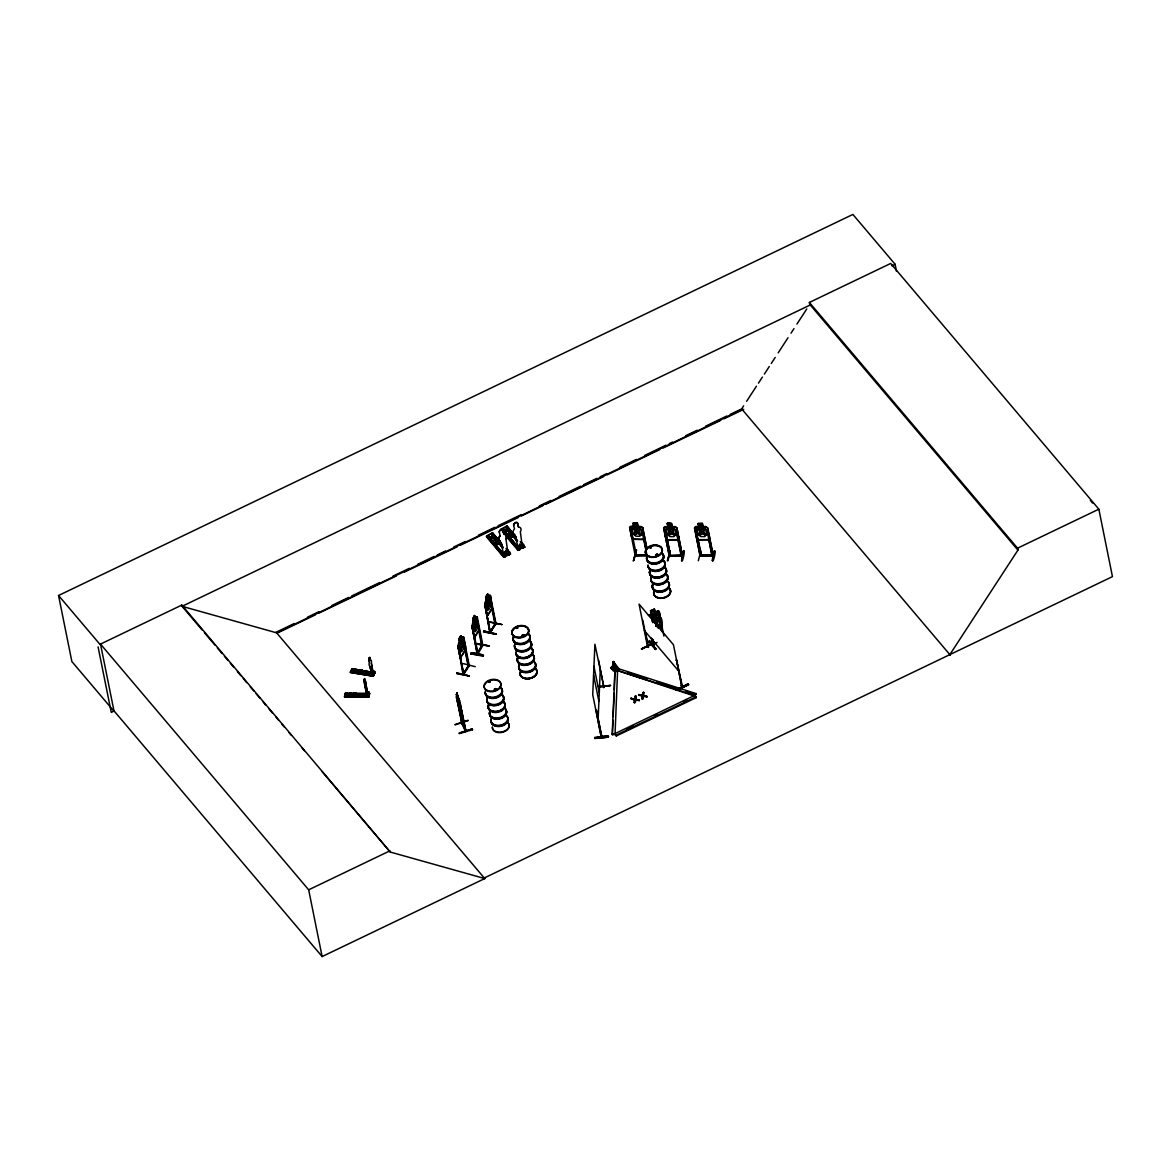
<?xml version="1.0" encoding="UTF-8"?>
<svg xmlns="http://www.w3.org/2000/svg" width="1171" height="1171" viewBox="0 0 1171 1171"><rect width="100%" height="100%" fill="white"/><g stroke="black" fill="none" stroke-linecap="round" stroke-linejoin="round"><path stroke-width="1.5" d="M461.286 644.46C461.213 642.82 456.47 643.669 460.993 645.982L460.525 651.823L461.55 646.07C463.423 649.759 465.18 645.192 461.798 644.767L462.267 639.132L461.418 644.431M460.832 656.975L465.268 650.081L465.473 645.894L465.458 650.154L460.95 657.194L459.632 654.735M492.054 604.192L492.054 608.335L487.619 615.229M369.26 694.359L368.865 692.427L369.041 695.325L366.201 695.267L366.377 696.657L366.86 692.324L369.319 692.339L368.85 697.169L344.581 697.096L344.713 695.969L369.099 696.057L344.596 696.701M345.284 693.861L369.436 694.271L369.553 693.481L345.269 693.408L344.684 696.599M369.011 659.61L369.246 658.087M372.407 672.461L373.739 671.51L374.339 673.471L373.944 671.554C373.973 673.427 371.939 672.081 373.915 672.095M373.476 672.725L373.783 672.081M488.014 602.919L489.054 597.386L488.585 603.021C491.893 603.416 490.239 608.027 488.336 604.324L487.312 610.076L487.78 604.236C484.033 602.611 486.946 600.46 488.058 602.465M613.077 669.475L613.311 661.556L617.058 668.143L614.204 669.753L612.389 668.831L613.048 661.791M470.713 653.813C470.361 651.471 484.648 654.106 483.228 656.199L470.713 653.813L483.521 655.687M470.874 652.876L483.389 655.204M456.939 672.813L469.366 676.004L456.763 673.691L456.968 672.71M457.012 673.252L469.293 675.93M496.006 633.818L483.74 630.979L496.153 634.258L483.55 631.959L483.755 630.964M594.707 738.433C606.315 733.602 619.122 737.232 594.707 738.403L608.305 737.174M595.995 709.933L601.294 737.306L592.731 694.725L594.897 644.226L603.987 687.421M603.943 686.572L603.914 687.523L598.601 660.254M601.03 736.149L601.601 735.256L601.718 736.091M601.25 737.188L601.25 736.296M601.733 735.432L601.865 736.413M601.674 735.447L600.957 736.164L601.835 737.232L596.463 709.889M603.431 687.567L603.387 686.821M598.483 686.513L610.53 685.459L598.571 686.85M598.542 687.07L610.53 685.459M654.369 618.961L657.004 620.762L658.234 620.191L654.852 617.585C659.317 610.135 654.282 612.228 653.842 617.234C651.427 613.048 647.314 616.927 653.228 618.347L652.027 621.508M364.81 685.05L364.152 681.083L364.869 685.782M353.847 694.623L355.208 695.237M598.059 721.16L600.225 670.661M612.228 733.895L614.936 670.778L617.585 670.559L694.769 695.34L696.189 697.653L616.297 735.974L614.877 733.675L694.769 695.34L696.16 693.642L618.976 668.846L617.585 670.559L615.038 734.495L612.389 734.729L612.228 733.895L614.877 733.675L616.297 735.974M612.389 734.729L613.019 720.297M613.165 716.696L614.175 693.247M614.336 689.646L614.936 670.778M613.136 661.659L612.316 667.968M458.783 698.75L466.043 731.407L461.989 722.931L456.397 694.301L457.524 696.057M457.48 696.042L460.745 708.616L460.876 707.43M457.759 697.404L459.032 699.936M475.016 624.48L475.909 618.917L475.543 624.582C478.719 624.919 477.183 629.471 475.338 625.87L474.46 631.667L474.826 625.812C471.225 624.436 474.021 621.903 475.06 624.011M373.315 672.286L373.827 674.423L374.003 672.52M634.887 699.292L630.964 698.355L634.887 699.292L634.975 696.423L635.882 695.984L635.692 699.468L639.41 700.551L635.59 698.926L635.882 695.984M642.557 695.018L638.737 694.623L642.659 695.559L642.747 692.69L643.669 692.251L643.479 695.735L647.182 696.833L643.362 695.193L643.669 692.251M642.659 695.559L642.747 692.69M630.964 698.355L634.623 699.424C633.145 703.712 636.087 703.464 635.429 699.599L639.293 700.009M635.326 702.512L635.429 699.599M638.737 694.623L642.396 695.691C640.918 699.98 643.86 699.731 643.201 695.867L647.08 696.277M643.113 698.78L643.201 695.867M368.645 693.569L367.694 693.334L367.05 695.428L365.235 687.362L367.226 695.428M344.596 697.082L368.88 697.111M368.66 695.267L368.836 696.672L344.581 696.599M347.026 693.861L369.568 693.935L345.123 694.549C348.182 688.446 346.85 701.81 347.699 693.188M369.641 693.583L345.357 693.51M364.079 679.604L364.591 678.492M612.389 668.831L613.794 661.674M634.419 702.951L634.623 699.424M642.191 699.219L642.396 695.691M641.708 649.173L653.652 643.377M505.813 550.956L505.711 551.922L505.521 550.999M506.223 551.512L506.121 552.858L505.901 550.941M505.974 551.19C506.823 554.278 507.204 551.278 505.901 552.288M520.51 544.866L519.543 544.442L521.197 545.891M520.187 545.203C520.832 545.569 520.231 543.988 521.3 546.33M374.735 671.481L372.276 671.349L374.735 671.481L374.954 672.637L373.242 676.238L350.363 672.476L352.047 668.626L354.418 669.241M352.047 668.626L350.773 671.525M350.466 672.081L373.827 675.14L350.758 671.364M375.13 672.725L352.076 668.861L374.983 672.754M505.184 551.761L505.989 551.482M506.428 553.034L506.223 552.083M519.895 544.954L520.378 544.369L519.456 544.793M521.344 545.671L520.187 545.657L520.963 545.144M367.665 692.778L367.518 693.656L365.601 681.683M662.186 626.587C660.956 637.185 663.767 618.683 660.561 617.82M487.692 594.004L485.76 597.005L486.507 600.269L485.76 602.845L486.99 608.92L488.468 610.018L490.268 607.222L490.708 603.124L489.478 597.049L488.292 597.473L487.692 594.004L485.628 596.976L486.287 600.225L484.735 604.412L490.312 632.926L487.195 616.063M660.166 623.953L660.839 620.176M655.658 626.222L660.342 624.099L661.044 620.22M372.451 672.227L372.407 671.1M505.55 551.951L505.594 551.073L506.194 551.731M665.274 529.468L670.573 556.284L669.285 556.313L663.635 527.931L664.835 526.657C672.286 528.809 662.098 520.246 671.598 523.408L672.227 526.76L675.111 526.657L676.882 527.901L682.532 556.284L676.897 527.799L675.052 526.862M664.059 529.468L665.201 529.79M664.835 526.657L675.111 526.657M665.391 536.64L667.411 539.875L677.775 539.875L678.638 536.64M669.051 554.922C671.671 556.181 668.641 553.312 669.197 556.269M670.09 550.736L668.056 560.689M670.236 551.278L667.426 560.821L670.119 550.736M675.945 529.79L677.219 529.453L675.945 529.79L681.244 556.298L682.327 556.254M682.43 555.244L681.054 554.864L681.244 555.83M682.283 555.244L670.529 555.537L681.054 555.186M683.615 550.721L681.624 560.309L682.371 560.821C686.499 548.379 682.664 546.637 681.624 560.821M694.886 529.438L696.101 529.438M695.662 526.643L705.937 526.628L703.068 526.73L702.424 523.378L697.989 523.481L698.648 526.745L695.662 526.643L694.476 527.901L700.126 556.284M696.233 536.625L698.238 539.86L708.631 539.743L709.465 536.611M700.887 550.721L698.311 560.733M700.068 555.288L701.341 554.849L700.068 554.864M705.937 526.628L707.708 527.872L713.446 556.181L712.085 556.269L706.845 529.438M701.385 555.83L700.17 556.24L713.315 556.181L713.066 554.849L701.107 554.849M708.06 529.424L706.772 529.76M711.836 554.893L712.334 555.757M712.349 560.236C713.783 545.745 717.296 549.506 713.198 560.792L712.451 560.294M712.451 560.792L714.442 550.707M506.765 552.405L506.121 552.419M519.909 544.208L520.231 544.764M344.537 696.364L345.24 693.188M351.856 693.437L349.353 693.188L348.636 696.379M351.812 693.203L351.11 696.379M354.008 693.217L353.335 696.628L354.008 693.217L356.467 693.217L355.808 696.628L356.467 693.217M369.319 692.339L368.85 696.189L368.645 692.427L369.041 694.359M465.619 729.621L465.429 731.494L456.822 692.793L459.647 701.356L465.59 731.553L461.228 722.156L461.96 722.024M461.755 722.975L462.399 723.795L461.345 722.126M465.136 730.602L465.926 730.309L464.989 729.723M489.698 682.064L489.083 681.244M489.902 681.566L489.888 682.078M494.338 689.734L494.543 688.943M496.387 689.485L495.567 688.504L494.821 689.617M496.811 689.177L495.801 689.924M517.553 627.641L516.47 628.461M516.953 627.422L516.835 627.846M516.762 627.89L517.728 628.124M523.935 635.633L522.383 635.311M523.144 634.843L523.613 635.004M524.227 635.15L523.935 635.926L524.198 634.989M650.051 547.999L650.417 546.959L651.31 547.662M650.329 547.794L651.252 547.428L650.373 547.252M650.154 547.399L650.93 547.194M656.009 555.069L658.117 554.542M656.931 555.683L655.994 555.025L656.77 554.586M657.151 555.64L657.707 554.395M658.161 554.893L657.853 555.669M519.909 544.925L520.832 546.11M521.036 545.715L520.758 544.998M648.939 641.928L655.394 649.554C653.403 642.967 642.015 633.072 656.067 649.246M649.51 641.532L655.95 648.69M474.606 615.536L472.718 618.551L474.153 630.496L475.558 631.593L477.197 628.754L477.548 624.641L476.319 618.566L475.221 619.005L474.475 615.522L475.221 619.005L476.26 616.81L477.256 616.912L482.891 645.382L477.563 654.53L471.913 625.929L473.508 621.83L472.938 618.581L474.577 615.756M646.978 555.991L635.209 555.654L629.559 527.257C636.248 527.404 631.798 519.441 633.848 526.423L631.872 527.448L633.101 533.522L635.809 536.172L639.908 536.274L641.576 533.727L640.347 527.667L637.946 526.526L637.287 523.276L633.189 523.174M631.081 529.263L629.866 529.233L631.081 529.263L636.556 555.683L636.058 554.776C631.271 556.884 645.88 554.6 647.036 555.61M631.286 536.084L633.291 539.348L643.626 539.494M641.752 529.526L643.055 529.219L641.752 529.526L647.08 555.947M633.833 560.25C642.25 528.341 627.275 582.309 636.38 550.721M630.686 526.233L640.903 526.482L642.689 527.667L638.093 526.321L637.434 523.056L633.028 523.056M636.043 554.82L636.556 555.683M644.328 536.274L643.465 539.494L644.474 536.303M708.484 539.743L709.333 536.494M476.89 653.359L477.402 652.569L476.817 653.462L478.149 653.594L472.264 627.1L477.109 654.369L482.203 644.255M477.08 654.326L476.846 653.286M477.841 652.759L477.212 652.642M482.408 645.221L481.559 645.25L481.969 644.431M482.364 646.216L477.021 618.888L482.423 646.143M657.033 642.484L652.54 644.343L653.872 643.699M652.862 645.192C655.628 646.07 652.628 642.864 654.15 644.24M364.562 678.712L364.342 681.083M350.392 672.447L373.286 676.179M373.49 675.828L350.392 671.744M601.835 737.057L596.434 710.738M462.882 673.53L463.833 672.901M468.868 665.45L463.072 674.496L469.103 664.586L468.283 666.372M468.093 665.406L468.678 664.484M490.225 631.798L490.62 631.154M495.889 622.84L490.283 632.838L485.057 605.495L489.8 632.838L495.348 622.855L495.011 624.714L496.094 624.011L490.312 595.527M490.825 632.12L490.034 631.974M495.07 624.509L491.879 608.774M360.273 672.432L359.702 671.583M361.576 671.891L360.712 670.851M652.759 622.694L654.208 618.654M655.35 623.836C655.775 618.815 660.795 616.693 656.36 624.172C662.537 625.651 658.234 629.647 655.716 625.255M483.769 631.564L496.153 634.258M658.278 628.505L659.712 624.948L658.483 618.874L656.316 618.756L655.76 615.331L651.925 617.322M506.662 552.097L506.809 552.844L506.75 551.892M353.92 694.432L354.242 695.413L355.428 695.12M355.794 694.989L355.472 694.008M610.574 667.851L613.633 671.129L618.727 668.582L615.77 665.084L618.727 668.582M463.013 674.364L458.271 647.241M489.668 631.784L490.195 630.949M489.859 632.75L496.021 623.894M505.155 551.731L506.384 551.687M354.374 669.022L352.705 672.125M358.282 669.885L355.925 669.27L354.257 672.374M358.238 669.651L356.584 672.754M362.629 670.383C357.228 678.492 366.699 668.641 360.302 670.002L358.648 673.105M373.154 672.052L370.987 675.345L370.753 674.203L373.198 674.35L373.388 675.272L370.87 673.969M371.061 674.877L372.524 672.037M373.505 675.755L373.198 674.35M373.388 675.272L374.779 672.637M647.958 646.407C648.646 647.929 648.192 643.991 647.563 646.758L639.059 604.134L673.442 644.738L682.078 687.289C681.859 685.928 680.497 684.201 682.547 687.04L676.516 659.902L681.829 687.201M648.646 647.051L647.885 646.29M681.215 685.62L682.43 686.909M472.352 623.953L476.392 616.985M472.703 627.188L471.781 627.934M479.056 629.91L474.797 637.009L479.056 629.91L479.012 625.636M476.363 644.079L489.171 645.938L476.626 643.538M477.505 652.745L482.101 645.645M482.174 645.25L482.598 644.548M489.141 645.909L476.421 643.874M517.641 628.007L516.309 627.993M489.039 682.4L488.819 681.39L489.068 682.108M489.8 681.961L488.878 682.21M496.241 689.28L496.167 689.748M651.222 547.545L650.373 547.955M655.892 554.659L655.994 555.83M658.102 555.113L656.287 555.786M486.668 536.025L503.852 557.264L486.287 536.655L492.596 532.82L486.668 536.025L504.613 556.898L486.594 535.689M488.248 535.733L487.604 536.04M501.32 544.896L492.01 533.903L491.235 534.269M501.598 544.764L492.625 533.361M506.662 526.891L507.482 526.467L500.749 529.731M503.72 530.229L520.144 549.419L518.548 549.946L500.983 529.16L506.911 525.94L505.55 527.404M503.779 557.279L510.512 554.015M488.761 537.416L505.008 556.708L487.839 535.469M507.16 551.731L509.356 554.571L510.102 553.766L507.526 550.165L509.575 553.634L504.511 556.064L503.779 554.908L504.686 556.811M509.356 554.571L508.551 554.937L510.205 553.927L506.619 549.638M518.548 549.946L503.076 532.483M503.076 530.551L518.826 549.199L523.891 546.769L522.12 544.676L522.31 543.081L524.432 546.886L522.866 548.072L523.803 547.604L521.344 544.954M524.828 547.15L520.173 541.646M458.973 638.751L460.906 635.751L458.973 638.751L459.632 642.001L457.802 646.129M465.473 645.894L463.716 637.156L462.662 637.039L461.55 639M486.419 612.989L487.736 615.448L492.244 608.408L490.503 595.41L489.449 595.292L488.336 597.254M462.794 637.068L458.315 644.05M485.101 602.304L489.449 595.292M463.379 640.039L463.906 639.22L462.955 639.937L468.737 666.548L465.619 649.685M463.467 672.608L463.614 674.613L458.695 647.329L463.526 674.672L469.308 665.538M485.482 605.583L484.531 606.315M463.277 663.62L475.236 666.665M463.218 672.769C461.418 674.115 465.707 673.676 463.321 673.706M495.465 622.738L494.879 623.66M730.148 414.432L741.667 408.899L743.644 405.869M746.6 401.331L756.466 386.181M758.442 383.151L762.394 377.091M764.37 374.061L769.303 366.494M771.279 363.464L775.217 357.404M778.188 352.852L788.054 337.702M791.01 333.164L793.982 328.627M796.939 324.074L806.804 308.924M949.827 654.633L1017.936 550.107L1017.54 548.189L809.381 302.455L890.692 263.446L1098.852 509.18L1112.45 576.63L484.267 877.972L484.75 878.557L390.236 852.049L322.025 771.513M369.202 657.765L369.846 657.385L370.46 660.21A3.059 1.098 -80.6 0 1 371.383 663.24L372.861 672.549M603.782 686.63L603.27 685.65M353.964 694.623L355.691 694.301M355.662 695.164L355.779 694.271M619.137 669.666L617.746 671.378L615.112 671.612M696.189 697.653L694.93 696.174L696.16 693.642M462.355 723.707L456.207 696.657M647.431 645.763L648.456 646.085M495.216 622.899L495.523 624.802L490.268 597.371L495.596 623.792L494.821 623.748M649.598 616.18L651.339 614.16L650.622 610.823M477.666 654.369L471.854 625.987M699.877 554.908L700.126 555.815M663.796 527.96L664.923 526.76M695.75 526.745L694.623 527.945L700.258 556.298M522.251 635.194L523.832 634.858M523.861 635.59L523.378 634.814M524.271 636.131L523.569 634.594M494.996 688.709L494.879 689.573M646.846 554.659L636.409 554.995L646.773 555.039M369.685 657.414C367.548 658.805 370.504 665.362 369.055 659.917M510.585 554L506.004 548.423M519.324 549.843L520.144 549.419M524.901 547.135L522.661 544.793L518.08 546.886L514.684 534.547A4.582 3.162 -40.3 0 1 514.464 528.955L513.615 525.223A2.298 1.581 -40.3 0 1 515.284 522.617A2.298 1.581 -40.3 0 1 517.611 523.305L518.46 527.038A4.582 3.162 -40.3 0 1 520.334 531.839L522.076 544.969M461.506 723.195L462.252 722.609M462.399 723.795L456.397 694.301M359.819 671.407L361.429 671.217M361.415 671.891L360.492 672.256M354.096 694.447L355.296 694.125M489.8 622.182L501.949 624.553M682.43 556.24L669.446 556.269M713.154 555.288L711.792 555.274M654.252 645.016L652.876 639.439M635.092 554.366L636.277 554.351M489.522 681.946L489.434 681.317M495.523 689.704L496.519 689.207M652.657 620.542L658.951 617.337L660.634 617.893M656.389 618.83L658.995 617.556M652.876 621.625L656.536 619.84L657.751 625.9M642.703 619.986L648.28 647.373L645.689 632.545M641.43 648.91L653.623 642.981M641.445 648.88L653.389 643.084M677.101 660.59L676.091 660.107M688.621 684.698L676.326 690.1L688.197 683.805L688.621 684.713L679.663 689.06M676.253 689.602L688.211 683.849M676.326 690.1L688.343 684.332L676.34 690.012M114.143 711.031L111.274 712.407L98.071 646.89M390.236 852.049L181.812 605.07L100.501 644.079L114.085 711.383L71.87 661.556L58.55 595.497L852.883 214.439L895.098 264.265L896.532 271.409M810.259 304.958L182.061 606.315L181.812 605.07M891.834 265.832L895.098 264.265M294.199 623.558L276.093 632.238L484.75 878.557M307.358 617.249L318.863 611.73M332.037 605.407L348.475 597.517M351.768 595.937L379.741 582.529M392.9 576.205L409.352 568.316M417.579 564.378L434.031 556.488M437.325 554.908L445.551 550.956M453.763 547.018L465.282 541.485M478.441 535.176L494.894 527.287M498.187 525.706L521.227 514.655M539.319 505.974L550.838 500.441M559.065 496.504L580.45 486.243M583.729 484.662L596.903 478.354M600.181 476.773L606.768 473.611M619.927 467.302L636.38 459.413M644.606 455.46L665.992 445.2M669.285 443.633L672.578 442.053M685.738 435.729L697.243 430.211M705.469 426.259L726.854 415.998M742.151 409.484L276.59 632.823L182.061 606.315L202.056 629.91M277.717 632.882L315.599 614.716M318.893 613.136L396.281 576M404.522 572.048L457.217 546.769M460.51 545.188L518.138 517.553M521.432 515.972L542.846 505.696M546.14 504.115L603.768 476.465M607.061 474.884L659.756 449.605M663.049 448.025L720.692 420.389M723.985 418.808L743.746 409.323M502.681 530.917L508.682 528.033L502.754 531.253M503.867 532.307L509.868 529.438L503.94 532.659M500.661 542.349L494.733 545.569L500.734 542.7L492.596 532.82M514.977 535.484L509.048 538.704L515.05 535.82L506.911 525.94M505.389 552.214L507.219 551.336C510.41 557.967 501.598 553.21 507.38 551.526M519.704 545.349L521.534 544.471L524.184 547.457L521.71 544.764C517.436 544.164 522.017 552.083 519.865 545.54M507.629 551.673L503.632 553.59L500.237 541.251A4.582 3.162 -40.3 0 1 500.017 535.659L500.149 535.82A4.582 3.162 -40.3 0 0 500.368 541.412L500.237 541.251M517.948 546.725L520.612 545.452M507.526 550.165L509.766 552.039M521.842 543.3L524.081 545.174M520.29 548.248L522.281 547.545L521.695 544.661M524.432 546.886L518.431 549.77L518.548 547.823L518.826 549.199M648.441 615.317L651.266 614.072L650.461 610.779L654.472 608.964L655.057 612.14M650.681 610.896L654.355 609.14L655.013 612.389L657.194 612.535L658.424 618.61L656.975 622.152L654.53 623.323M654.94 612.316L657.663 610.999L659.288 611.482L662.259 626.675M648.588 615.478L657.634 611.13L659.156 611.584M658.395 613.97L659.478 613.443L658.175 613.706L661.952 631.593M649.481 641.093L648.954 641.942M610.662 667.616L613.209 666.299M635.999 696.54L634.975 696.423M642.864 693.247L643.772 692.808M634.316 702.395L635.224 701.971M642.089 698.663L642.996 698.238M635.531 700.156L639.41 700.551M643.318 696.423L647.182 696.833M626.456 729.021L632.969 725.888M654.165 715.73L657.429 714.164M683.527 701.649L686.777 700.082M616.122 735.154L696.028 696.833M1017.54 548.189L1098.852 509.18M100.501 644.079L308.676 889.814L389.987 850.805M113.968 710.826L322.127 956.561L484.867 878.499L484.37 877.913M657.517 555.683L656.58 555.844M495.377 688.68L494.66 688.972L495.523 689.631M494.367 689.382L495.567 690.305L496.489 689.031M506.165 551.643L505.33 551.804M669.534 555.844L682.693 555.874M455.095 724.468L468.078 720.238M455.168 724.878L468.151 720.648M459.222 733.031L472.235 728.918L459.252 733.148M459.369 733.632L472.499 729.723M459.735 700.756L456.485 694.257M458.007 703.156L462.208 713.959L462.062 711.441M461.96 711.587L462.355 713.915L461.433 711.866M523.393 635.004L522.588 635.575M495.435 688.87L496.211 688.958M700.36 555.815L713.52 555.859M509.751 554.395L506.223 550.253M681.507 555.786L677.438 536.494M601.104 736.252L601.85 736.339M608.305 736.661L594.692 737.832L608.305 736.735M667.338 523.613L671.451 523.613L672.11 526.862L674.54 527.945L675.755 534.02L674.072 536.625L669.958 536.625L667.221 534.02L666.006 527.96L667.982 526.862L667.353 523.51M698.165 523.598L702.278 523.598M677.672 539.655L667.529 539.67L665.567 536.523M698.355 539.641L708.499 539.626M701.429 555.171L711.895 555.171M365.908 684.362L367.738 693.554M366.801 692.573L369.26 692.588M369.553 693.993L345.24 694.037M366.142 695.515L368.602 695.515M346.47 696.145L369.011 696.203M656.916 554.22L657.751 554.908M657.194 554.351L656.053 554.542L656.36 555.566M656.99 554.556L657.765 555.039M643.494 539.392L633.409 539.143L631.447 535.967L629.705 527.301M647.212 560.587L647.929 560.543M648.149 647.373L647.622 646.612M375.144 672.637L351.754 669.461M476.26 616.956L477.256 616.912M712.129 556.225L708.616 538.236M369.977 657.824L370.46 660.21M371.383 663.24L373.051 672.198L371.763 674.233L369.831 666.167A3.059 1.098 -80.6 0 1 369.363 662.274M369.831 666.167L371.939 674.262M353.686 669.768L373.168 672.783M370.753 674.203L373.066 674.584M652.833 644.621L653.272 645.528L651.427 638.195M657.151 554.132L658.234 554.761M522.705 636.234L523.993 636.292L523.993 634.653M489.624 621.83L501.905 624.567M495.304 624.128L490.737 631.228M463.57 637.126L469.308 665.757M459.559 654.852L457.876 646.07L463.599 673.662M468.517 665.875L463.95 672.974M615.185 666.358L616.985 667.28M359.995 672.183L361.517 671.173M502.71 528.765L519.617 549.228M492.259 533.756L501.715 544.705M519.002 549.946L518.065 550.399L506.414 536.655M505.301 556.093L489.405 537.094M504.555 556.898L486.653 536.259M714.617 551.16L712.554 560.704M683.791 551.19L681.698 560.675M638.854 695.164L642.498 696.247M631.081 698.897L634.726 699.98M627.715 672.432L646.582 678.492M656.872 681.785L679.18 688.958M686.03 691.153L696.321 694.462M693.217 695.618L617.585 670.559M656.258 555.947L655.716 555.098M522.676 636.409L522.427 635.15L522.207 636.116M365.63 681.376L364.62 678.96M365.279 681.244L366.084 684.362M652.51 620.498L652.086 617.366M1017.936 550.107L809.761 304.387L809.381 302.455M741.667 408.899L950.325 655.204M644.387 630.554L678.785 671.159M518.46 527.038L517.611 523.305M513.615 525.223L513.747 525.384A2.298 1.581 -40.3 0 1 515.416 522.778A2.298 1.581 -40.3 0 1 517.743 523.466M506.955 526.277L516.367 537.43M506.941 526.496L516.25 537.489M506.721 526.848L516.03 537.84L507.731 528.267M507.365 528.458L515.635 538.031M505.784 526.833L517.538 540.753M506.941 528.428L517.421 540.797M517.201 541.148L506.721 528.78L517.084 541.207M500.149 535.82L499.3 532.088A2.298 1.581 -40.3 0 1 500.968 529.482A2.298 1.581 -40.3 0 1 503.296 530.17L517.275 546.696M502.93 530.595L516.938 547.106M502.696 530.697L516.645 547.223M503.296 532.132L518.431 550.004M504.013 533.742L504.145 533.903A4.582 3.162 -40.3 0 1 506.018 538.704L505.887 538.543A4.582 3.162 -40.3 0 0 504.013 533.742L503.296 530.17A2.298 1.581 -40.3 0 0 501.1 529.643A2.298 1.581 -40.3 0 0 499.432 532.249L499.3 532.088M492.64 533.142L502.052 544.31M506.384 550.209L509.868 554.337M491.469 533.698L503.223 547.618L492.625 535.293M492.406 535.645L502.886 548.013L492.259 535.689M488.98 537.065L502.959 553.561M488.614 537.46L504.95 556.723M204.413 632.691L214.996 645.177M217.352 647.958L222.051 653.52M224.408 656.287L227.935 660.459M230.292 663.225L233.819 667.397M237.347 671.569L240.875 675.726M243.217 678.507L246.744 682.664M250.272 686.835L253.8 690.992M256.156 693.774L259.684 697.945M263.212 702.102L265.568 704.883M269.096 709.041L272.623 713.212M276.151 717.369L278.508 720.15M282.035 724.322L284.392 727.089M289.091 732.651L291.447 735.417M302.03 747.918L304.372 750.699M58.55 595.497L100.765 645.323M1090.303 500.368L1092.543 503.047M696.394 536.494L698.326 539.743M487.604 615.419L484.809 604.353M473.801 634.623L474.958 636.848M473.655 634.594L474.943 637.039M613.692 661.571L616.297 666.636M613.809 661.82L617.058 668.143M365.25 687.245L364.781 686.426M472.528 729.826L472.22 728.874M457.437 695.091L458.227 696.774M458.988 703.39L460.218 706.025M459.266 707.24L460.174 709.172L456.822 692.793M613.721 661.952L616.502 668.978M613.502 661.527L614.629 664.747M613.545 662.039L615.448 669.563M707.591 527.814L713.154 556.24M702.307 523.481L702.937 526.848L705.366 527.931L706.581 533.991L704.898 536.596L700.785 536.596L698.048 534.005L696.833 527.931L698.824 526.848L698.179 523.496M697.872 538.25L701.4 556.269L696.028 529.775M701.005 555.288L701.195 556.298M666.694 536.508L670.661 556.225M663.664 527.828L669.431 556.313M694.769 695.34L694.93 696.174M642.718 527.565L646.963 548.599M642.572 527.609L646.875 548.936M659.097 611.511L663.884 636.087M643.626 538.001L646.114 550.341M661.015 627.802L661.732 631.315M653.096 639.703L654.165 644.987L653.023 645.587L651.662 638.458M648.031 645.47L648.222 646.436M593.946 666.343L599.274 692.764M593.58 675.023L598.908 701.444M523.613 545.393L523.891 546.769M521.534 544.471L522.12 547.369M517.055 547.106L516.777 545.73L516.66 547.677M509.297 552.258L509.575 553.634M507.994 549.946L508.346 551.673M503.428 530.331L504.145 533.903M502.74 553.971L502.461 552.595L502.344 554.542L507.76 551.834L505.887 538.543M487.546 593.975L488.161 597.444M478.661 630.291L481.808 646.246M463.482 639.117L464.902 646.158M464.726 648.749L468.224 666.46M460.759 635.721L461.506 639.22L462.691 638.795L463.921 644.87L463.482 648.968L461.681 651.764L460.203 650.666L459.061 638.766M463.892 672.696L464.097 673.662M460.174 702.82L465.736 730.602M456.675 692.837L457.393 696.291M456.573 697.433L461.945 723.941M366.86 692.324L367.079 693.481M366.201 695.267L366.377 696.189M308.676 889.814L322.127 956.561M608.217 736.193L594.619 737.423M613.355 662.069L614.204 669.753M364.283 680.761L364.254 680M502.886 696.262A8.563 5.811 -11.4 0 1 496.27 705.586A8.563 5.811 -11.4 0 1 487.312 699.014M502.915 695.779A8.695 5.899 -11.4 0 1 496.211 705.249A8.695 5.899 -11.4 0 1 487.092 698.575M504.086 702.102A8.592 5.826 -11.4 0 1 497.455 711.456A8.592 5.826 -11.4 0 1 488.453 704.869M504.013 701.941A8.548 5.796 -11.4 0 1 497.426 711.251A8.548 5.796 -11.4 0 1 488.468 704.693M500.134 687.362A8.695 5.899 -11.4 0 1 496.928 697.374A8.695 5.899 -11.4 0 1 485.262 692.866M501.349 693.935A8.563 5.811 -11.4 0 1 497.119 704.122A8.563 5.811 -11.4 0 1 487.063 697.799M500.119 687.86A8.563 5.811 -11.4 0 1 496.958 697.711A8.563 5.811 -11.4 0 1 485.482 693.276M501.525 694.286A8.695 5.899 -11.4 0 1 497.236 704.635A8.695 5.899 -11.4 0 1 487.019 698.209M500.061 686.982A8.695 5.899 -11.4 0 1 495.772 697.345A8.695 5.899 -11.4 0 1 485.541 690.919M501.173 687.743A8.563 5.811 -11.4 0 1 495.655 696.833A8.563 5.811 -11.4 0 1 485.233 692.046M507.863 718.394A8.563 5.811 -11.4 0 1 500.471 726.371A8.563 5.811 -11.4 0 1 491.147 721.351M507.102 716.564A8.695 5.899 -11.4 0 1 500.398 726.035A8.695 5.899 -11.4 0 1 491.278 719.36M506.999 722.053A8.548 5.796 -11.4 0 1 503.852 731.89A8.548 5.796 -11.4 0 1 492.391 727.454M508.199 722.727A8.548 5.796 -11.4 0 1 502.696 731.787A8.548 5.796 -11.4 0 1 492.303 727.03M504.233 703.054A8.548 5.796 -11.4 0 1 497.646 712.363A8.548 5.796 -11.4 0 1 488.688 705.806M505.638 709.275A8.695 5.899 -11.4 0 1 498.919 718.745A8.695 5.899 -11.4 0 1 489.815 712.07M506.823 715.818A8.563 5.811 -11.4 0 1 500.222 725.142A8.563 5.811 -11.4 0 1 491.249 718.584M505.609 709.743A8.563 5.811 -11.4 0 1 498.992 719.082A8.563 5.811 -11.4 0 1 490.034 712.51M507.028 716.184A8.695 5.899 -11.4 0 1 500.324 725.654A8.695 5.899 -11.4 0 1 491.205 718.994M505.565 708.894A8.695 5.899 -11.4 0 1 498.846 718.365A8.695 5.899 -11.4 0 1 489.741 711.69M505.36 708.528A8.563 5.811 -11.4 0 1 498.744 717.852A8.563 5.811 -11.4 0 1 489.785 711.28M529.351 641.327A8.563 5.811 -11.4 0 1 526.189 651.178A8.563 5.811 -11.4 0 1 514.713 646.729M529.365 640.83A8.695 5.899 -11.4 0 1 526.145 650.827A8.695 5.899 -11.4 0 1 514.493 646.319M530.551 647.168A8.592 5.826 -11.4 0 1 527.389 657.063A8.592 5.826 -11.4 0 1 515.869 652.598M532.556 649.481A8.548 5.796 -11.4 0 1 524.081 657.59A8.548 5.796 -11.4 0 1 516.235 650.886M530.492 647.036A8.548 5.796 -11.4 0 1 531.78 648.134M530.565 647.446A8.548 5.796 -11.4 0 1 527.418 657.268A8.548 5.796 -11.4 0 1 515.957 652.847M529.204 634.653A8.695 5.899 -11.4 0 1 522.5 644.138A8.695 5.899 -11.4 0 1 513.381 637.463M530.39 641.21A8.563 5.811 -11.4 0 1 523.788 650.534A8.563 5.811 -11.4 0 1 514.816 643.962M529.175 635.136A8.563 5.811 -11.4 0 1 522.559 644.46A8.563 5.811 -11.4 0 1 513.601 637.888M529.292 640.449A8.695 5.899 -11.4 0 1 525.003 650.798A8.695 5.899 -11.4 0 1 514.772 644.372M529.131 634.272A8.695 5.899 -11.4 0 1 522.412 643.757A8.695 5.899 -11.4 0 1 513.308 637.083M528.926 633.906A8.563 5.811 -11.4 0 1 522.325 643.245A8.563 5.811 -11.4 0 1 513.352 636.673M534.825 663.21A8.563 5.811 -11.4 0 1 528.223 672.535A8.563 5.811 -11.4 0 1 519.251 665.962M534.869 662.727A8.695 5.899 -11.4 0 1 528.15 672.198A8.695 5.899 -11.4 0 1 519.046 665.538M535.967 668.904A8.548 5.796 -11.4 0 1 529.365 678.199A8.548 5.796 -11.4 0 1 520.422 671.656M531.985 649.202A8.548 5.796 -11.4 0 1 526.482 658.263A8.548 5.796 -11.4 0 1 516.089 653.506M536.04 669.051A8.592 5.826 -11.4 0 1 529.409 678.419A8.592 5.826 -11.4 0 1 520.407 671.817M531.971 648.822A8.592 5.826 -11.4 0 1 526.423 657.941A8.592 5.826 -11.4 0 1 515.972 653.155M533.39 655.438A8.695 5.899 -11.4 0 1 526.687 664.908A8.695 5.899 -11.4 0 1 517.567 658.234M534.591 661.981A8.563 5.811 -11.4 0 1 527.975 671.32A8.563 5.811 -11.4 0 1 519.016 664.747M533.361 655.921A8.563 5.811 -11.4 0 1 526.76 665.245A8.563 5.811 -11.4 0 1 517.787 658.673M534.796 662.347A8.695 5.899 -11.4 0 1 528.077 671.832A8.695 5.899 -11.4 0 1 518.973 665.157M533.317 655.057A8.695 5.899 -11.4 0 1 526.613 664.543A8.695 5.899 -11.4 0 1 517.494 657.868M533.112 654.691A8.563 5.811 -11.4 0 1 526.511 664.016A8.563 5.811 -11.4 0 1 517.538 657.458M662.932 560.865A8.563 5.811 -11.4 0 1 659.771 570.716A8.563 5.811 -11.4 0 1 648.295 566.281M662.947 560.367A8.695 5.899 -11.4 0 1 659.741 570.379A8.695 5.899 -11.4 0 1 648.075 565.871M665.45 568.14A8.548 5.796 -11.4 0 1 658.863 577.449A8.548 5.796 -11.4 0 1 649.905 570.892M664.074 566.588A8.548 5.796 -11.4 0 1 659.859 576.747A8.548 5.796 -11.4 0 1 649.817 570.438M664.133 566.72A8.592 5.826 -11.4 0 1 659.902 576.937A8.592 5.826 -11.4 0 1 649.803 570.599M662.786 554.205A8.695 5.899 -11.4 0 1 656.082 563.675A8.695 5.899 -11.4 0 1 646.963 557.001M663.986 560.748A8.563 5.811 -11.4 0 1 658.468 569.838A8.563 5.811 -11.4 0 1 648.046 565.051M662.757 554.673A8.563 5.811 -11.4 0 1 657.238 563.763A8.563 5.811 -11.4 0 1 646.831 558.991M662.874 559.987A8.695 5.899 -11.4 0 1 659.654 569.999A8.695 5.899 -11.4 0 1 648.002 565.491M662.713 553.824A8.695 5.899 -11.4 0 1 656.009 563.295A8.695 5.899 -11.4 0 1 646.89 556.62M662.508 553.459A8.563 5.811 -11.4 0 1 655.906 562.783A8.563 5.811 -11.4 0 1 646.934 556.21M668.421 582.748A8.563 5.811 -11.4 0 1 661.805 592.087A8.563 5.811 -11.4 0 1 652.847 585.515M668.451 582.28A8.695 5.899 -11.4 0 1 661.732 591.75A8.695 5.899 -11.4 0 1 652.628 585.076M669.636 588.867A8.548 5.796 -11.4 0 1 663.035 598.176A8.548 5.796 -11.4 0 1 654.091 591.618M669.549 588.442A8.548 5.796 -11.4 0 1 662.947 597.752A8.548 5.796 -11.4 0 1 654.004 591.194M665.567 568.74A8.548 5.796 -11.4 0 1 658.98 578.05A8.548 5.796 -11.4 0 1 650.037 571.492M669.622 588.603A8.592 5.826 -11.4 0 1 662.991 597.971A8.592 5.826 -11.4 0 1 653.989 591.37M665.552 568.359A8.592 5.826 -11.4 0 1 658.907 577.727A8.592 5.826 -11.4 0 1 649.905 571.126M666.987 574.976A8.695 5.899 -11.4 0 1 659.141 584.607A8.695 5.899 -11.4 0 1 652.071 576.264M668.173 581.533A8.563 5.811 -11.4 0 1 661.571 590.857A8.563 5.811 -11.4 0 1 652.598 584.285M666.943 575.459A8.563 5.811 -11.4 0 1 660.342 584.783A8.563 5.811 -11.4 0 1 651.369 578.225M668.378 581.899A8.695 5.899 -11.4 0 1 661.659 591.37A8.695 5.899 -11.4 0 1 652.554 584.695M666.899 574.61A8.695 5.899 -11.4 0 1 660.195 584.08A8.695 5.899 -11.4 0 1 651.076 577.405M666.694 574.244A8.563 5.811 -11.4 0 1 660.093 583.568A8.563 5.811 -11.4 0 1 651.12 576.996M641.488 534.971L640.098 535.03L637.053 531.839C636.204 536.889 631.184 535.074 635.985 531.092C629.12 526.189 634.287 525.94 636.687 530.39C637.273 525.545 642.894 527.36 637.8 531.166L641.488 534.971M675.667 535.264L674.262 535.367L671.203 532.234C670.441 537.357 665.011 535.63 670.119 531.517C663.225 526.76 668.407 526.365 670.837 530.785C671.422 525.896 677.087 527.594 671.949 531.532L675.667 535.264M706.494 535.249L704.986 535.249L702.029 532.205C701.327 537.299 695.794 535.63 700.946 531.488C694.052 526.745 699.248 526.335 701.663 530.756C702.249 525.881 707.913 527.565 702.776 531.517L706.494 535.249M474.387 616.795L473.552 619.708L474.387 616.795M475.441 620.088L473.801 622.913L475.031 628.988L476.67 626.163L475.441 620.088M460.642 637.009L459.705 639.893L460.642 637.009M487.429 595.263L486.492 598.147L487.429 595.263M461.725 640.303L459.94 643.099L461.154 649.158L462.955 646.363L461.725 640.303M488.512 598.557L486.726 601.352L487.941 607.412L489.741 604.617L488.512 598.557M655.116 616.356L652.774 617.512L652.994 618.595L655.336 617.439L655.116 616.356M494.367 534.913L488.439 538.118L494.367 534.913M495.553 536.303L489.624 539.524L495.553 536.303M497.324 538.397L491.396 541.617L497.324 538.397M511.639 531.532L505.711 534.752L511.639 531.532M498.89 540.255L492.962 543.476L498.89 540.255M513.205 533.39L507.277 536.611L513.205 533.39M653.813 610.003L651.457 611.13L651.676 612.213L654.033 611.086L653.813 610.003M655.233 613.472L651.559 615.243L652.789 621.303L656.448 619.547L655.233 613.472M460.305 704.108L460.218 705.03L460.305 704.108M670.822 524.154L668.173 524.154L668.392 525.237L671.042 525.237L670.822 524.154M701.649 524.14L699.014 524.14L699.219 525.223L701.868 525.223L701.649 524.14M672.33 527.945L668.202 527.945L669.431 534.02L673.545 534.02L672.33 527.945M703.156 527.931L699.028 527.931L700.258 534.005L704.386 533.991L703.156 527.931M636.658 523.803L634.038 523.73L634.243 524.813L636.878 524.886L636.658 523.803M638.166 527.609L634.067 527.506L635.282 533.581L639.381 533.683L638.166 527.609M371.09 673.105L353.481 670.193L371.046 673.164M488.029 690.67A8.548 5.796 -11.4 0 0 500.925 684.493A8.548 5.796 -11.4 0 0 488.468 680.483A8.548 5.796 -11.4 0 0 488.029 690.67M488.161 691.3A8.548 5.796 -11.4 0 0 501.056 685.108A8.548 5.796 -11.4 0 0 488.6 681.112A8.548 5.796 -11.4 0 0 488.161 691.3M497.499 711.675A8.548 5.796 -11.4 0 0 504.101 702.38A8.548 5.796 -11.4 0 1 497.514 711.734A8.548 5.796 -11.4 0 1 488.57 705.176A8.548 5.796 -11.4 0 0 497.499 711.675M515.782 636.834A8.548 5.796 -11.4 0 0 528.677 630.657A8.548 5.796 -11.4 0 0 516.221 626.661A8.548 5.796 -11.4 0 0 515.782 636.834M515.913 637.463A8.548 5.796 -11.4 0 0 528.809 631.286A8.548 5.796 -11.4 0 0 516.352 627.29A8.548 5.796 -11.4 0 0 515.913 637.463M515.811 637.126A8.592 5.826 -11.4 0 0 528.78 630.906A8.592 5.826 -11.4 0 0 516.25 626.88A8.592 5.826 -11.4 0 0 515.811 637.126M529.453 678.638A8.563 5.811 -11.4 0 0 536.055 669.3A8.548 5.796 -11.4 0 1 529.453 678.638A8.548 5.796 -11.4 0 1 520.51 672.081A8.563 5.811 -11.4 0 0 529.453 678.638M649.378 556.386A8.548 5.796 -11.4 0 0 662.274 550.194A8.548 5.796 -11.4 0 0 649.817 546.198A8.548 5.796 -11.4 0 0 649.378 556.386M649.495 556.986A8.548 5.796 -11.4 0 0 662.391 550.809A8.548 5.796 -11.4 0 0 649.934 546.798A8.548 5.796 -11.4 0 0 649.495 556.986M649.393 556.649A8.592 5.826 -11.4 0 0 662.362 550.429A8.592 5.826 -11.4 0 0 649.832 546.403A8.592 5.826 -11.4 0 0 649.393 556.649M510.293 536.845A1.522 1.039 -11.4 0 0 512.605 535.747A1.522 1.039 -11.4 0 0 510.38 535.03A1.522 1.039 -11.4 0 0 510.293 536.845M495.977 543.71A1.522 1.039 -11.4 0 0 498.29 542.612A1.522 1.039 -11.4 0 0 496.065 541.895A1.522 1.039 -11.4 0 0 495.977 543.71M495.933 543.446A1.522 1.039 -11.4 0 0 498.231 542.334A1.522 1.039 -11.4 0 0 496.006 541.617A1.522 1.039 -11.4 0 0 495.933 543.446"/></g></svg>
